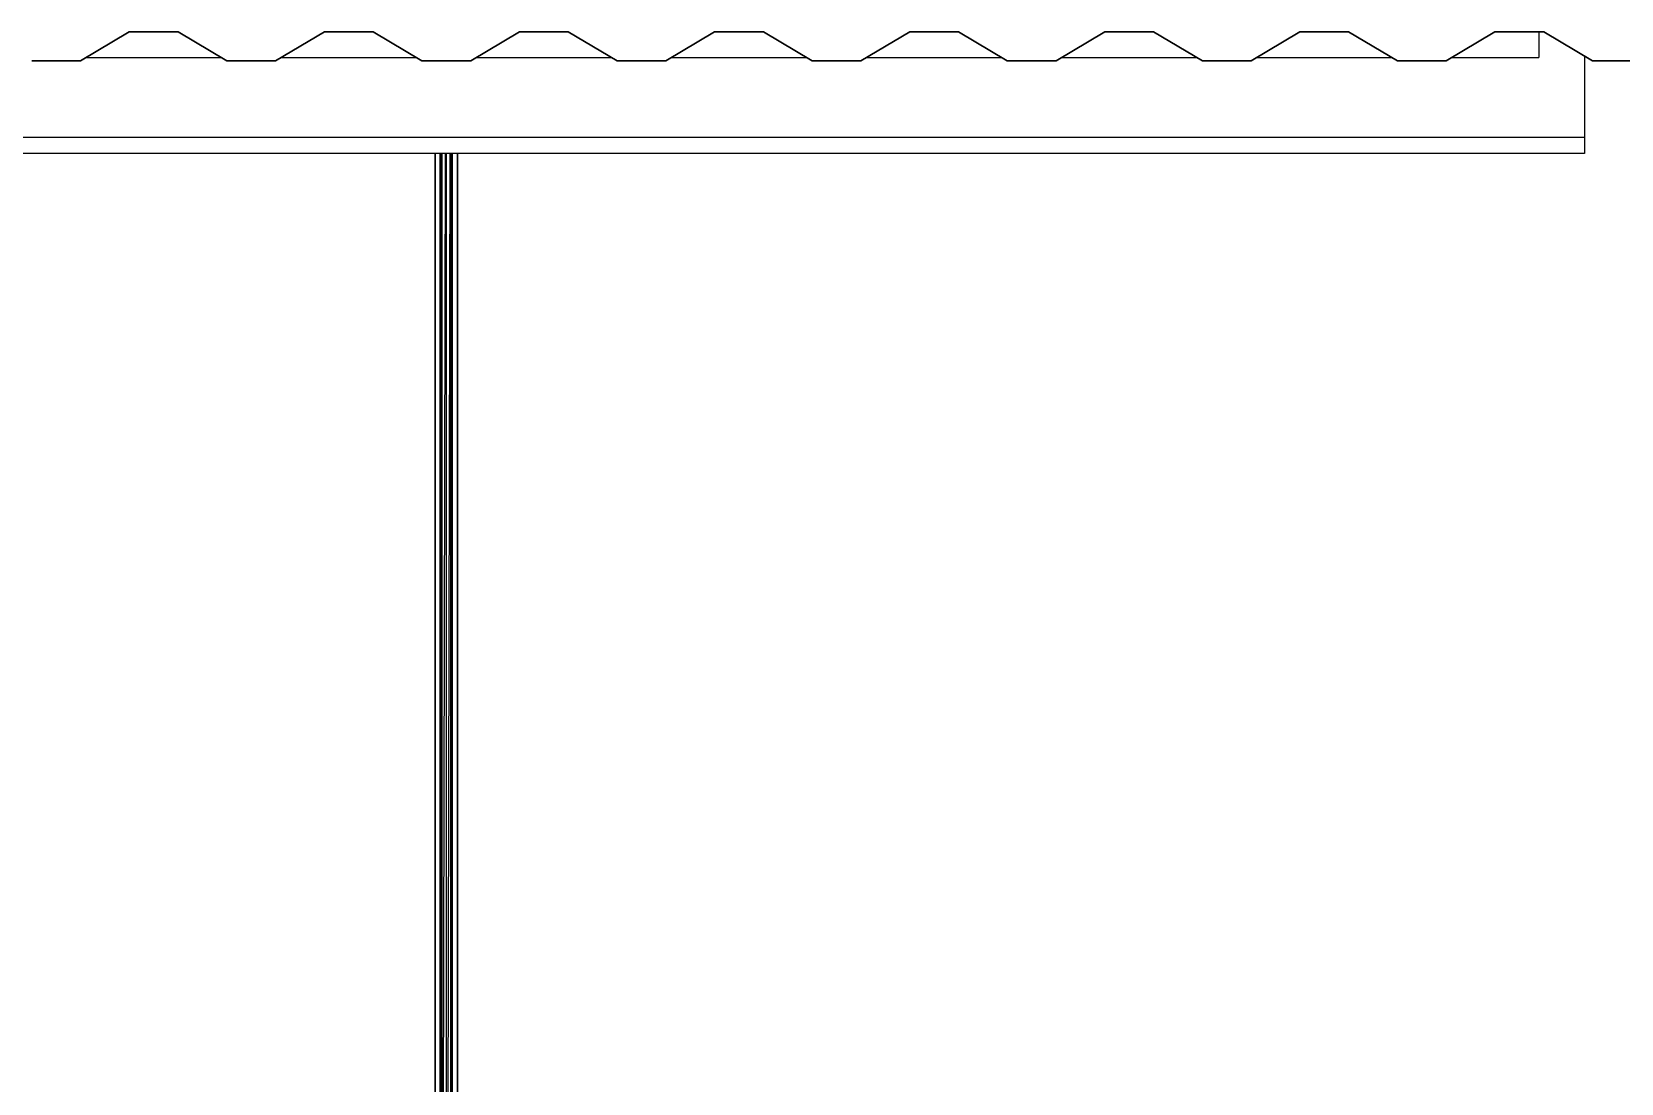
# Model space of a CAD drawing. Extents: x -32 to 51.8, y -51.6 to -5.5.
# Drawn here: x 22.568 to 25.361, y -26.083 to -24.234 of the extents above; entities that cross this region are included whole.
import ezdxf

# ---------------------------------------------------------------- set-up
doc = ezdxf.new("R2010")
doc.units = 0
doc.header["$MEASUREMENT"] = 0
doc.layers.get('0').update_dxf_attribs({"linetype": 'CONTINUOUS'})

msp = doc.modelspace()

# ---------------------------------------------------------------- linework, layer by layer
for p, q in [((22.6539, -24.2853), (22.7396, -24.2344)), ((22.7396, -24.2344), (22.6539, -24.2853)), ((22.7396, -24.2344), (22.8253, -24.2344)), ((22.8253, -24.2344), (22.7396, -24.2344)), ((22.8253, -24.2344), (22.9111, -24.2853)), ((22.9111, -24.2853), (22.8253, -24.2344)), ((22.9968, -24.2853), (23.0825, -24.2344)), ((23.0825, -24.2344), (22.9968, -24.2853)), ((23.0825, -24.2344), (23.1682, -24.2344)), ((23.1682, -24.2344), (23.0825, -24.2344)), ((23.1682, -24.2344), (23.2539, -24.2853)), ((23.2539, -24.2853), (23.1682, -24.2344)), ((23.3396, -24.2853), (23.4253, -24.2344)), ((23.4253, -24.2344), (23.3396, -24.2854)), ((23.4253, -24.2344), (23.5111, -24.2344)), ((23.5111, -24.2344), (23.4253, -24.2344)), ((23.5111, -24.2344), (23.5968, -24.2853)), ((23.5968, -24.2854), (23.5111, -24.2344)), ((23.6825, -24.2853), (23.7682, -24.2344)), ((23.7682, -24.2344), (23.6825, -24.2854)), ((23.7682, -24.2344), (23.8539, -24.2344)), ((23.8539, -24.2344), (23.7682, -24.2344)), ((23.8539, -24.2344), (23.9396, -24.2853)), ((23.9396, -24.2854), (23.8539, -24.2344)), ((24.0254, -24.2853), (24.1111, -24.2344)), ((24.1111, -24.2344), (24.0254, -24.2854)), ((24.1111, -24.2344), (24.1968, -24.2344)), ((24.1968, -24.2344), (24.1111, -24.2344)), ((24.1968, -24.2344), (24.2825, -24.2854)), ((24.2825, -24.2854), (24.1968, -24.2344)), ((24.3682, -24.2854), (24.4539, -24.2344)), ((24.4539, -24.2344), (24.3682, -24.2854)), ((24.4539, -24.2344), (24.5396, -24.2344)), ((24.5396, -24.2344), (24.4539, -24.2344)), ((24.5396, -24.2344), (24.6254, -24.2854)), ((24.6254, -24.2854), (24.5396, -24.2344)), ((24.7111, -24.2854), (24.7968, -24.2344)), ((24.7968, -24.2344), (24.7111, -24.2854)), ((24.7968, -24.2344), (24.8825, -24.2344)), ((24.8825, -24.2344), (24.7968, -24.2344)), ((24.8825, -24.2344), (24.9682, -24.2854)), ((24.9682, -24.2854), (24.8825, -24.2344)), ((25.1396, -24.2344), (25.0539, -24.2854)), ((25.0539, -24.2854), (25.1396, -24.2344)), ((25.2254, -24.2344), (25.1396, -24.2344)), ((25.1396, -24.2344), (25.2254, -24.2344)), ((25.2167, -24.2344), (25.2167, -24.2799)), ((25.3111, -24.2854), (25.2254, -24.2344)), ((25.2254, -24.2344), (25.3111, -24.2854)), ((22.5682, -24.2853), (22.6539, -24.2853)), ((22.6539, -24.2853), (22.5682, -24.2853)), ((22.6631, -24.2799), (22.9019, -24.2799)), ((22.9111, -24.2853), (22.9968, -24.2853)), ((22.9968, -24.2853), (22.9111, -24.2853)), ((23.006, -24.2799), (23.2447, -24.2799)), ((23.2539, -24.2853), (23.3396, -24.2853)), ((23.3396, -24.2854), (23.2539, -24.2853)), ((23.3488, -24.2799), (23.5876, -24.2799)), ((23.5968, -24.2853), (23.6825, -24.2853)), ((23.6825, -24.2854), (23.5968, -24.2854)), ((23.6917, -24.2799), (23.9305, -24.2799)), ((23.9396, -24.2853), (24.0254, -24.2853)), ((24.0254, -24.2854), (23.9396, -24.2854)), ((24.0345, -24.2799), (24.2733, -24.2799)), ((24.2825, -24.2854), (24.3682, -24.2854)), ((24.3682, -24.2854), (24.2825, -24.2854)), ((24.3774, -24.2799), (24.6162, -24.2799)), ((24.6254, -24.2854), (24.7111, -24.2854)), ((24.7111, -24.2854), (24.6254, -24.2854)), ((24.7203, -24.2799), (24.959, -24.2799)), ((24.9682, -24.2854), (25.0539, -24.2854)), ((25.0539, -24.2854), (24.9682, -24.2854)), ((25.0631, -24.2799), (25.2167, -24.2799)), ((25.2967, -24.2768), (25.2967, -24.4199)), ((25.3968, -24.2854), (25.3111, -24.2854)), ((25.3111, -24.2854), (25.3968, -24.2854)), ((21.3767, -24.4198), (25.2167, -24.4199)), ((25.2167, -24.4199), (25.2967, -24.4199)), ((25.2967, -24.4199), (25.2967, -24.4486)), ((25.2167, -24.4486), (21.3767, -24.4486)), ((23.2769, -27.4123), (23.2769, -24.4486)), ((23.2769, -24.4486), (23.2769, -27.4123)), ((23.2853, -24.4486), (23.2853, -27.6333)), ((23.2878, -24.4486), (23.2853, -27.6333)), ((23.2886, -24.4486), (23.2886, -27.6024)), ((23.2947, -24.4486), (23.2886, -27.6024)), ((23.2965, -24.4486), (23.2965, -27.6024)), ((23.3027, -24.4486), (23.2966, -27.6024)), ((23.3045, -27.6024), (23.307, -24.4486)), ((23.3045, -27.6024), (23.3045, -24.4486)), ((23.3078, -27.6333), (23.3078, -24.4486)), ((23.3164, -24.4486), (23.3164, -27.4123)), ((23.3164, -27.4123), (23.3164, -24.4486)), ((23.3164, -24.4486), (23.3164, -27.4123)), ((23.3164, -27.4123), (23.3164, -24.4486)), ((25.2967, -24.4486), (25.2167, -24.4486))]:
    msp.add_line(p, q)

doc.saveas('drawing.dxf')
